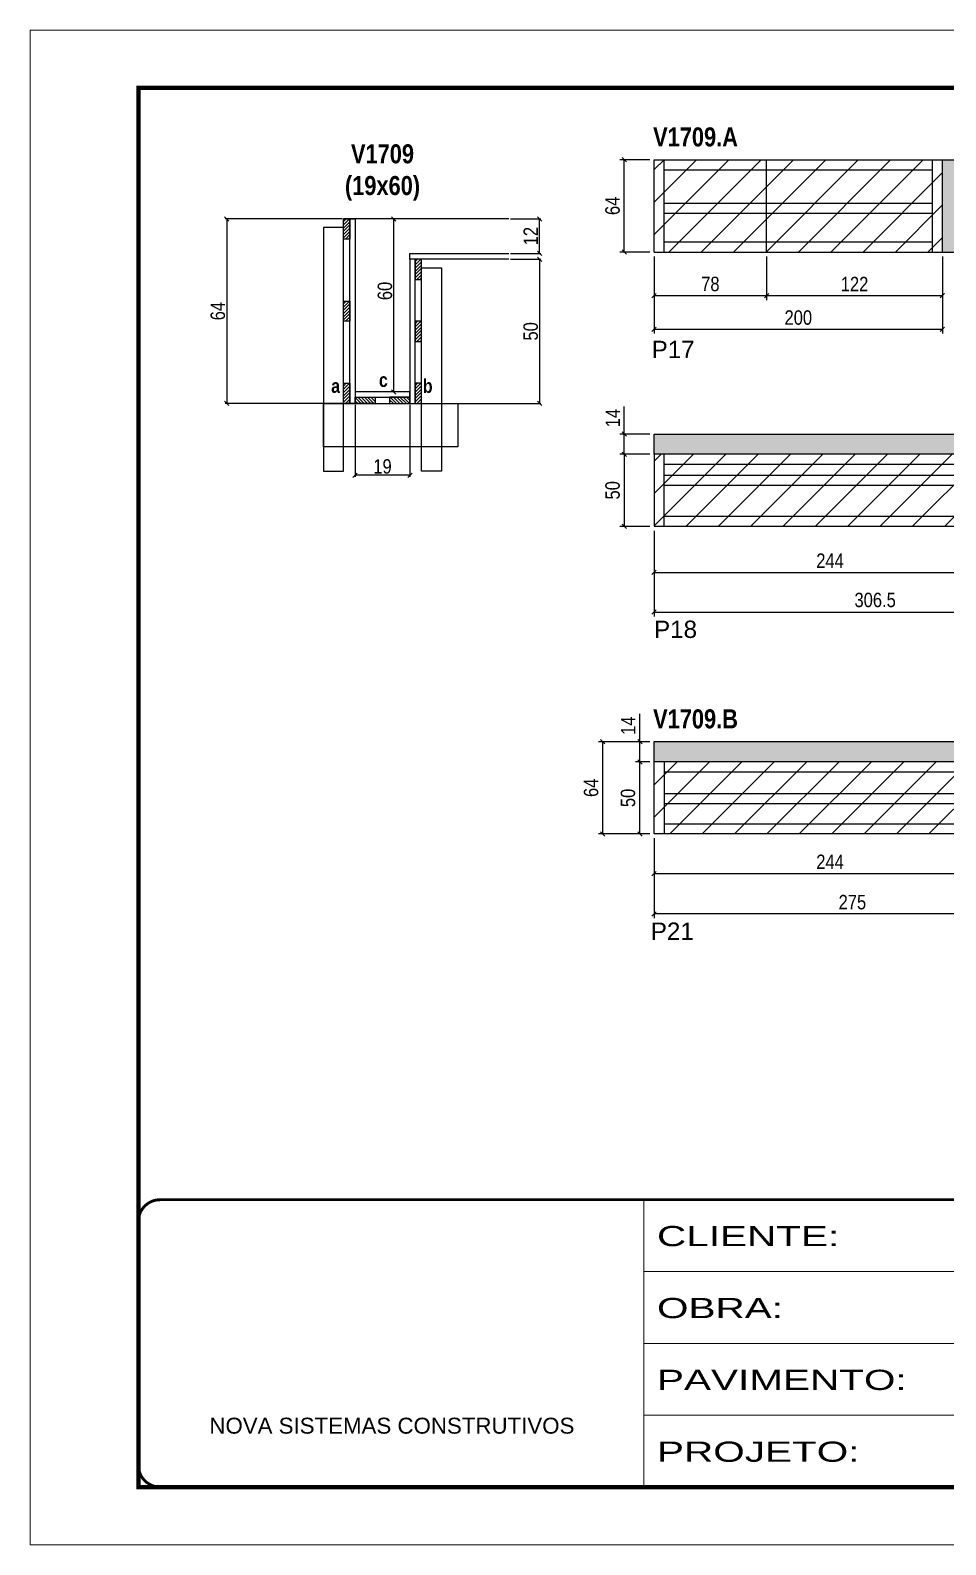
# Model space of a CAD drawing. Extents: x 3309 to 10008, y -2522 to 14608.
# Drawn here: x 4908 to 5543, y 10112 to 11162 of the extents above; entities that cross this region are included whole.
import ezdxf

# ---------------------------------------------------------------- set-up
doc = ezdxf.new("R2010")
doc.units = 0
doc.linetypes.add('CONTINUO', pattern=[0])
doc.linetypes.add('DASHED', pattern=[0.75, 0.5, -0.25])
for name, color, linetype in [('5', 5, 'Continuous'), ('COTA', 241, 'Continuous'), ('detalhes', 4, 'Continuous'), ('NOMENCLATURA', 7, 'Continuous'), ('Painéis', 200, 'Continuous'), ('SARR_2.2x7', 40, 'Continuous'), ('SARR_3.5x7', 81, 'Continuous')]:
    doc.layers.add(name, color=color, linetype=linetype)
for name, color, linetype, lineweight in [('CONCRETO', 251, 'Continuous', 25), ('Folhas', 255, 'Continuous', 9), ('Hachura', 251, 'Continuous', 9), ('SARRAFO DE PRESSAO', 251, 'DASHED', 9)]:
    doc.layers.add(name, color=color, linetype=linetype, lineweight=lineweight)
doc.styles.add('ARIAL', font='arial.ttf')
doc.styles.add('COTA TECNICA', font='techl___.ttf', dxfattribs={"height": 10})
doc.styles.add('COTA TECNICA 2X', font='techl___.ttf', dxfattribs={"height": 10})
doc.styles.get("Standard").update_dxf_attribs({"font": 'arial.ttf'})
doc.styles.add('TECNICA', font='techb___.ttf', dxfattribs={"height": 10})
doc.styles.add('Tecnologia', font='')
doc.styles.get('Tecnologia').set_extended_font_data('Forgotten Futurist')
doc.dimstyles.new('PAINEL', dxfattribs={"dimtxt": 10, "dimasz": 3, "dimexe": 3, "dimexo": 3, "dimgap": 3, "dimtad": 1, "dimdec": 1, "dimzin": 12, "dimdsep": 46, "dimtxsty": 'COTA TECNICA', "dimblk1": 'OBLIQUE', "dimblk2": 'OBLIQUE', "dimsah": 1, "dimcen": 0.9, "dimclrd": 4, "dimclre": 4, "dimclrt": 240, "dimadec": 1, "dimazin": 3, "dimtfac": 1, "dimtdec": 1, "dimtmove": 0, "dimatfit": 3, "dimfxl": 1, "dimtolj": 1, "dimtzin": 12, "dimarcsym": 0})
doc.dimstyles.new('SECAO', dxfattribs={"dimscale": 0.333333, "dimtxt": 5, "dimasz": 9, "dimexe": 3, "dimexo": 3, "dimgap": 3, "dimtad": 1, "dimdec": 1, "dimlfac": 0.5, "dimzin": 12, "dimdsep": 46, "dimtxsty": 'COTA TECNICA 2X', "dimblk1": 'OBLIQUE', "dimblk2": 'OBLIQUE', "dimsah": 1, "dimcen": 0.9, "dimclrd": 4, "dimclre": 4, "dimclrt": 240, "dimadec": 1, "dimazin": 3, "dimtfac": 1, "dimtdec": 1, "dimtmove": 0, "dimatfit": 3, "dimfxl": 1, "dimtolj": 1, "dimtzin": 12, "dimarcsym": 0})
pattern_1 = [(135, (38368.6903, -112608.7778), (-1.122532015, -1.122532015), [])]
pattern_2 = [(45, (-118387.018, -22318.1468), (-1.122532015, 1.122532015), [])]

# ---------------------------------------------------------------- blocks, each defined once
blk = doc.blocks.new('9999999999')
at = {"color": 30, "linetype": 'CONTINUO'}
for p, q in [((98564.6, 34230.2), (98564.6, 34429.4)), ((98564.6, 34379.6), (99584, 34379.6)), ((98564.6, 34329.8), (99488, 34329.8)), ((98564.6, 34280), (99488, 34280))]:
    blk.add_line(p, q, dxfattribs=at)
at = {"color": 30, "linetype": 'CONTINUO', "const_width": 2}
blk.add_lwpolyline([(99584, 34230.2), (99584, 34414.4, 0.414214), (99569, 34429.4), (98229, 34429.4, 0.414214), (98214, 34414.4), (98214, 34245.2, 0.414214), (98229, 34230.2), (99584, 34230.2)], format="xyb", dxfattribs=at)
at = {"layer": 'Folhas'}
blk.add_lwpolyline([(98139, 34190.2), (99624, 34190.2), (99624, 35240.2), (98139, 35240.2)], close=True, dxfattribs=at)
at = {"layer": 'Folhas', "color": 30, "const_width": 3}
blk.add_lwpolyline([(98214, 34230.2), (99584, 34230.2), (99584, 35200.2), (98214, 35200.2)], close=True, dxfattribs=at)
at = {"color": 7, "linetype": 'Continuous', "ltscale": 5, "style": 'ARIAL'}
blk.add_text('NOVA SISTEMAS CONSTRUTIVOS', height=11.059, dxfattribs=at).set_placement((98263.2, 34267.2))
at = {"layer": 'Folhas', "color": 7, "style": 'Tecnologia', "width": 1.5}
for s, p in [('CLIENTE:', (98573.7, 34397.2)), ('OBRA:', (98573.7, 34347.3)), ('PAVIMENTO:', (98573.7, 34297.5)), ('PROJETO:', (98573.7, 34247.7))]:
    blk.add_text(s, height=14, dxfattribs=at).set_placement(p)
blk = doc.blocks.new('_Oblique')
at = {"color": 0, "linetype": 'ByBlock', "lineweight": -2}
blk.add_line((-0.5, -0.5), (0.5, 0.5), dxfattribs=at)
blk = doc.blocks.new('*D2768')
at = {"layer": 'COTA', "color": 4, "lineweight": -2, "transparency": 16777216}
for p, q in [((5133.2, 10902.4), (5133.2, 10852.6)), ((5171.2, 10902.4), (5171.2, 10852.6)), ((5171.2, 10853.6), (5133.2, 10853.6))]:
    blk.add_line(p, q, dxfattribs=at)
at = {"layer": 'Defpoints', "color": 0, "transparency": 16777216}
for p in [(5133.2, 10903.4), (5171.2, 10903.4), (5133.2, 10853.6)]:
    blk.add_point(p, dxfattribs=at)
at = {"layer": 'COTA', "color": 4, "lineweight": -2, "transparency": 16777216, "xscale": 3, "yscale": 3, "zscale": 3, "rotation": 180}
blk.add_blockref('_Oblique', (5133.2, 10853.6), dxfattribs=at)
at = {"layer": 'COTA', "color": 4, "lineweight": -2, "transparency": 16777216, "xscale": 3, "yscale": 3, "zscale": 3}
blk.add_blockref('_Oblique', (5171.2, 10853.6), dxfattribs=at)
at = {"layer": 'COTA', "color": 240, "transparency": 16777216, "insert": (5152.2, 10859.7), "char_height": 10, "attachment_point": 5, "style": 'COTA TECNICA 2X'}
blk.add_mtext('\\A1;19', dxfattribs=at)
blk = doc.blocks.new('*D2769')
at = {"layer": 'COTA', "color": 4, "lineweight": -2, "transparency": 16777216}
for p, q in [((5124.2, 11031.4), (5043.1, 11031.4)), ((5044.1, 11031.4), (5044.1, 10903.4)), ((5124.2, 10903.4), (5043.1, 10903.4))]:
    blk.add_line(p, q, dxfattribs=at)
at = {"layer": 'Defpoints', "color": 0, "transparency": 16777216}
for p in [(5125.2, 11031.4, 0), (5044.1, 10903.4), (5125.2, 10903.4, 0)]:
    blk.add_point(p, dxfattribs=at)
at = {"layer": 'COTA', "color": 4, "lineweight": -2, "transparency": 16777216, "xscale": 3, "yscale": 3, "zscale": 3}
for p, rotation in [((5044.1, 11031.4), 90), ((5044.1, 10903.4), 270)]:
    blk.add_blockref('_Oblique', p, dxfattribs=dict(at, rotation=rotation))
at = {"layer": 'COTA', "color": 240, "transparency": 16777216, "insert": (5038, 10967.4), "char_height": 10, "attachment_point": 5, "rotation": 90, "style": 'COTA TECNICA 2X'}
blk.add_mtext('\\A1;64', dxfattribs=at)
blk = doc.blocks.new('*D2770')
at = {"layer": 'COTA', "color": 4, "lineweight": -2, "transparency": 16777216}
for p, q in [((5240.9, 11003.4), (5262.1, 11003.4)), ((5261.1, 11003.4), (5261.1, 10903.4)), ((5180.2, 10903.4), (5262.1, 10903.4))]:
    blk.add_line(p, q, dxfattribs=at)
at = {"layer": 'Defpoints', "color": 0, "transparency": 16777216}
for p in [(5239.9, 11003.4), (5179.2, 10903.4, 0), (5261.1, 10903.4)]:
    blk.add_point(p, dxfattribs=at)
at = {"layer": 'COTA', "color": 4, "lineweight": -2, "transparency": 16777216, "xscale": 3, "yscale": 3, "zscale": 3}
for p, rotation in [((5261.1, 11003.4), 90), ((5261.1, 10903.4), 270)]:
    blk.add_blockref('_Oblique', p, dxfattribs=dict(at, rotation=rotation))
at = {"layer": 'COTA', "color": 240, "transparency": 16777216, "insert": (5255, 10953.4), "char_height": 10, "attachment_point": 5, "rotation": 90, "style": 'COTA TECNICA 2X'}
blk.add_mtext('\\A1;50', dxfattribs=at)
blk = doc.blocks.new('*D2771')
at = {"layer": 'COTA', "color": 4, "lineweight": -2, "transparency": 16777216}
for p, q in [((5170.2, 11031.4), (5159, 11031.4)), ((5160, 10911.4), (5160, 11031.4)), ((5170.2, 10911.4), (5159, 10911.4))]:
    blk.add_line(p, q, dxfattribs=at)
at = {"layer": 'Defpoints', "color": 0, "transparency": 16777216}
for p in [(5160, 11031.4), (5171.2, 11031.4), (5171.2, 10911.4)]:
    blk.add_point(p, dxfattribs=at)
at = {"layer": 'COTA', "color": 4, "lineweight": -2, "transparency": 16777216, "xscale": 3, "yscale": 3, "zscale": 3}
for p, rotation in [((5160, 11031.4), 90), ((5160, 10911.4), 270)]:
    blk.add_blockref('_Oblique', p, dxfattribs=dict(at, rotation=rotation))
at = {"layer": 'COTA', "color": 240, "transparency": 16777216, "insert": (5153.9, 10981.4), "char_height": 10, "attachment_point": 5, "rotation": 90, "style": 'COTA TECNICA 2X'}
blk.add_mtext('\\A1;60', dxfattribs=at)
blk = doc.blocks.new('*D2772')
at = {"layer": 'COTA', "color": 4, "lineweight": -2, "transparency": 16777216}
for p, q in [((5240.9, 11031.4), (5262.1, 11031.4)), ((5261.1, 11007.4), (5261.1, 11031.4)), ((5240.9, 11007.4), (5262.1, 11007.4))]:
    blk.add_line(p, q, dxfattribs=at)
at = {"layer": 'Defpoints', "color": 0, "transparency": 16777216}
for p in [(5239.9, 11031.4), (5261.1, 11031.4), (5239.9, 11007.4)]:
    blk.add_point(p, dxfattribs=at)
at = {"layer": 'COTA', "color": 4, "lineweight": -2, "transparency": 16777216, "xscale": 3, "yscale": 3, "zscale": 3}
for p, rotation in [((5261.1, 11031.4), 90), ((5261.1, 11007.4), 270)]:
    blk.add_blockref('_Oblique', p, dxfattribs=dict(at, rotation=rotation))
at = {"layer": 'COTA', "color": 240, "transparency": 16777216, "insert": (5255, 11019.4), "char_height": 10, "attachment_point": 5, "rotation": 90, "style": 'COTA TECNICA 2X'}
blk.add_mtext('\\A1;12', dxfattribs=at)
blk = doc.blocks.new('*D2791')
at = {"layer": 'COTA', "color": 4, "linetype": 'ByBlock', "lineweight": -2, "transparency": 16777216}
for p, q in [((5340.6, 11005.4), (5340.6, 10951.8)), ((5540.6, 11005.4), (5540.6, 10951.8)), ((5340.6, 10954.8), (5540.6, 10954.8))]:
    blk.add_line(p, q, dxfattribs=at)
at = {"layer": 'Defpoints', "color": 0, "linetype": 'ByBlock', "transparency": 16777216}
for p in [(5340.6, 11008.4), (5540.6, 11008.4), (5540.6, 10954.8)]:
    blk.add_point(p, dxfattribs=at)
at = {"layer": 'COTA', "color": 4, "linetype": 'ByBlock', "lineweight": -2, "transparency": 16777216, "xscale": 3, "yscale": 3, "zscale": 3, "rotation": 180}
blk.add_blockref('_Oblique', (5340.6, 10954.8), dxfattribs=at)
at = {"layer": 'COTA', "color": 4, "linetype": 'ByBlock', "lineweight": -2, "transparency": 16777216, "xscale": 3, "yscale": 3, "zscale": 3}
blk.add_blockref('_Oblique', (5540.6, 10954.8), dxfattribs=at)
at = {"layer": 'COTA', "color": 240, "linetype": 'ByBlock', "transparency": 16777216, "insert": (5440.6, 10962.9), "char_height": 10, "attachment_point": 5, "style": 'COTA TECNICA'}
blk.add_mtext('\\A1;200', dxfattribs=at)
blk = doc.blocks.new('*D2792')
at = {"layer": 'COTA', "color": 4, "lineweight": -2, "transparency": 16777216}
for p, q in [((5418.6, 11005.4), (5418.6, 10975.1)), ((5540.6, 11005.4), (5540.6, 10975.1)), ((5540.6, 10978.1), (5418.6, 10978.1))]:
    blk.add_line(p, q, dxfattribs=at)
at = {"layer": 'Defpoints', "color": 0, "transparency": 16777216}
for p in [(5418.6, 11008.4), (5540.6, 11008.4), (5418.6, 10978.1)]:
    blk.add_point(p, dxfattribs=at)
at = {"layer": 'COTA', "color": 4, "lineweight": -2, "transparency": 16777216, "xscale": 3, "yscale": 3, "zscale": 3, "rotation": 180}
blk.add_blockref('_Oblique', (5418.6, 10978.1), dxfattribs=at)
at = {"layer": 'COTA', "color": 4, "lineweight": -2, "transparency": 16777216, "xscale": 3, "yscale": 3, "zscale": 3}
blk.add_blockref('_Oblique', (5540.6, 10978.1), dxfattribs=at)
at = {"layer": 'COTA', "color": 240, "transparency": 16777216, "insert": (5479.6, 10986.2), "char_height": 10, "attachment_point": 5, "style": 'COTA TECNICA'}
blk.add_mtext('\\A1;122', dxfattribs=at)
blk = doc.blocks.new('*D2793')
at = {"layer": 'COTA', "color": 4, "lineweight": -2, "transparency": 16777216}
for p, q in [((5340.6, 11005.4), (5340.6, 10975.1)), ((5418.6, 11005.4), (5418.6, 10975.1)), ((5418.6, 10978.1), (5340.6, 10978.1))]:
    blk.add_line(p, q, dxfattribs=at)
at = {"layer": 'Defpoints', "color": 0, "transparency": 16777216}
for p in [(5340.6, 11008.4), (5418.6, 11008.4), (5340.6, 10978.1)]:
    blk.add_point(p, dxfattribs=at)
at = {"layer": 'COTA', "color": 4, "lineweight": -2, "transparency": 16777216, "xscale": 3, "yscale": 3, "zscale": 3, "rotation": 180}
blk.add_blockref('_Oblique', (5340.6, 10978.1), dxfattribs=at)
at = {"layer": 'COTA', "color": 4, "lineweight": -2, "transparency": 16777216, "xscale": 3, "yscale": 3, "zscale": 3}
blk.add_blockref('_Oblique', (5418.6, 10978.1), dxfattribs=at)
at = {"layer": 'COTA', "color": 240, "transparency": 16777216, "insert": (5379.6, 10986.2), "char_height": 10, "attachment_point": 5, "style": 'COTA TECNICA'}
blk.add_mtext('\\A1;78', dxfattribs=at)
blk = doc.blocks.new('*D2780')
at = {"layer": 'COTA', "color": 4, "lineweight": -2, "transparency": 16777216}
for p, q in [((5340.6, 10815.2), (5340.6, 10755.8)), ((5647.1, 10815.2), (5647.1, 10755.8)), ((5340.6, 10758.8), (5647.1, 10758.8))]:
    blk.add_line(p, q, dxfattribs=at)
at = {"layer": 'Defpoints', "color": 0, "transparency": 16777216}
for p in [(5340.6, 10818.2), (5647.1, 10818.2), (5647.1, 10758.8)]:
    blk.add_point(p, dxfattribs=at)
at = {"layer": 'COTA', "color": 4, "lineweight": -2, "transparency": 16777216, "xscale": 3, "yscale": 3, "zscale": 3, "rotation": 180}
blk.add_blockref('_Oblique', (5340.6, 10758.8), dxfattribs=at)
at = {"layer": 'COTA', "color": 4, "lineweight": -2, "transparency": 16777216, "xscale": 3, "yscale": 3, "zscale": 3}
blk.add_blockref('_Oblique', (5647.1, 10758.8), dxfattribs=at)
at = {"layer": 'COTA', "color": 240, "transparency": 16777216, "insert": (5493.9, 10767.1), "char_height": 10, "attachment_point": 5, "style": 'COTA TECNICA'}
blk.add_mtext('\\A1;306.5', dxfattribs=at)
blk = doc.blocks.new('*D2781')
at = {"layer": 'COTA', "color": 4, "lineweight": -2, "transparency": 16777216}
for p, q in [((5340.6, 10815.2), (5340.6, 10783.3)), ((5584.6, 10815.2), (5584.6, 10783.3)), ((5340.6, 10786.3), (5584.6, 10786.3))]:
    blk.add_line(p, q, dxfattribs=at)
at = {"layer": 'Defpoints', "color": 0, "transparency": 16777216}
for p in [(5340.6, 10818.2), (5584.6, 10818.2), (5584.6, 10786.3)]:
    blk.add_point(p, dxfattribs=at)
at = {"layer": 'COTA', "color": 4, "lineweight": -2, "transparency": 16777216, "xscale": 3, "yscale": 3, "zscale": 3, "rotation": 180}
blk.add_blockref('_Oblique', (5340.6, 10786.3), dxfattribs=at)
at = {"layer": 'COTA', "color": 4, "lineweight": -2, "transparency": 16777216, "xscale": 3, "yscale": 3, "zscale": 3}
blk.add_blockref('_Oblique', (5584.6, 10786.3), dxfattribs=at)
at = {"layer": 'COTA', "color": 240, "transparency": 16777216, "insert": (5462.6, 10794.4), "char_height": 10, "attachment_point": 5, "style": 'COTA TECNICA'}
blk.add_mtext('\\A1;244', dxfattribs=at)
blk = doc.blocks.new('*D2783')
at = {"layer": 'COTA', "color": 4, "lineweight": -2, "transparency": 16777216}
for p, q in [((5337.6, 10868.2), (5316.9, 10868.2)), ((5319.9, 10868.2), (5319.9, 10818.2)), ((5337.6, 10818.2), (5316.9, 10818.2))]:
    blk.add_line(p, q, dxfattribs=at)
at = {"layer": 'Defpoints', "color": 0, "transparency": 16777216}
for p in [(5340.6, 10868.2), (5319.9, 10818.2), (5340.6, 10818.2)]:
    blk.add_point(p, dxfattribs=at)
at = {"layer": 'COTA', "color": 4, "lineweight": -2, "transparency": 16777216, "xscale": 3, "yscale": 3, "zscale": 3}
for p, rotation in [((5319.9, 10868.2), 90), ((5319.9, 10818.2), 270)]:
    blk.add_blockref('_Oblique', p, dxfattribs=dict(at, rotation=rotation))
at = {"layer": 'COTA', "color": 240, "transparency": 16777216, "insert": (5311.8, 10843.2), "char_height": 10, "attachment_point": 5, "rotation": 90, "style": 'COTA TECNICA'}
blk.add_mtext('\\A1;50', dxfattribs=at)
blk = doc.blocks.new('*D2787')
at = {"layer": 'COTA', "color": 4, "lineweight": -2, "transparency": 16777216}
for p, q in [((5337.6, 11072.4), (5316.9, 11072.4)), ((5319.9, 11008.4), (5319.9, 11072.4)), ((5337.6, 11008.4), (5316.9, 11008.4))]:
    blk.add_line(p, q, dxfattribs=at)
at = {"layer": 'Defpoints', "color": 0, "transparency": 16777216}
for p in [(5319.9, 11072.4), (5340.6, 11072.4, 0), (5340.6, 11008.4, 0)]:
    blk.add_point(p, dxfattribs=at)
at = {"layer": 'COTA', "color": 4, "lineweight": -2, "transparency": 16777216, "xscale": 3, "yscale": 3, "zscale": 3}
for p, rotation in [((5319.9, 11072.4), 90), ((5319.9, 11008.4), 270)]:
    blk.add_blockref('_Oblique', p, dxfattribs=dict(at, rotation=rotation))
at = {"layer": 'COTA', "color": 240, "transparency": 16777216, "insert": (5311.8, 11040.4), "char_height": 10, "attachment_point": 5, "rotation": 90, "style": 'COTA TECNICA'}
blk.add_mtext('\\A1;64', dxfattribs=at)
blk = doc.blocks.new('*D2765')
at = {"layer": 'COTA', "color": 4, "linetype": 'ByBlock', "lineweight": -2, "transparency": 16777216}
for p, q in [((5340.6, 10601.9), (5340.6, 10546.5)), ((5615.6, 10601.9), (5615.6, 10546.5)), ((5615.6, 10549.5), (5340.6, 10549.5))]:
    blk.add_line(p, q, dxfattribs=at)
at = {"layer": 'Defpoints', "color": 0, "linetype": 'ByBlock', "transparency": 16777216}
for p in [(5340.6, 10604.9), (5615.6, 10604.9), (5340.6, 10549.5)]:
    blk.add_point(p, dxfattribs=at)
at = {"layer": 'COTA', "color": 4, "linetype": 'ByBlock', "lineweight": -2, "transparency": 16777216, "xscale": 3, "yscale": 3, "zscale": 3, "rotation": 180}
blk.add_blockref('_Oblique', (5340.6, 10549.5), dxfattribs=at)
at = {"layer": 'COTA', "color": 4, "linetype": 'ByBlock', "lineweight": -2, "transparency": 16777216, "xscale": 3, "yscale": 3, "zscale": 3}
blk.add_blockref('_Oblique', (5615.6, 10549.5), dxfattribs=at)
at = {"layer": 'COTA', "color": 240, "linetype": 'ByBlock', "transparency": 16777216, "insert": (5478.1, 10557.6), "char_height": 10, "attachment_point": 5, "style": 'COTA TECNICA'}
blk.add_mtext('\\A1;275', dxfattribs=at)
blk = doc.blocks.new('*D2788')
at = {"layer": 'COTA', "color": 4, "lineweight": -2, "transparency": 16777216}
for p, q in [((5337.6, 10654.9), (5327.7, 10654.9)), ((5330.7, 10604.9), (5330.7, 10654.9)), ((5337.6, 10604.9), (5327.7, 10604.9))]:
    blk.add_line(p, q, dxfattribs=at)
at = {"layer": 'Defpoints', "color": 0, "transparency": 16777216}
for p in [(5330.7, 10654.9), (5340.6, 10654.9), (5340.6, 10604.9)]:
    blk.add_point(p, dxfattribs=at)
at = {"layer": 'COTA', "color": 4, "lineweight": -2, "transparency": 16777216, "xscale": 3, "yscale": 3, "zscale": 3}
for p, rotation in [((5330.7, 10654.9), 90), ((5330.7, 10604.9), 270)]:
    blk.add_blockref('_Oblique', p, dxfattribs=dict(at, rotation=rotation))
at = {"layer": 'COTA', "color": 240, "transparency": 16777216, "insert": (5322.5, 10629.9), "char_height": 10, "attachment_point": 5, "rotation": 90, "style": 'COTA TECNICA'}
blk.add_mtext('\\A1;50', dxfattribs=at)
blk = doc.blocks.new('*D2789')
at = {"layer": 'COTA', "color": 4, "lineweight": -2, "transparency": 16777216}
for p, q in [((5330.7, 10668.9), (5330.7, 10688.1)), ((5337.6, 10668.9), (5327.7, 10668.9)), ((5330.7, 10654.9), (5330.7, 10668.9)), ((5337.6, 10654.9), (5327.7, 10654.9))]:
    blk.add_line(p, q, dxfattribs=at)
at = {"layer": 'Defpoints', "color": 0, "transparency": 16777216}
for p in [(5330.7, 10668.9), (5340.6, 10668.9), (5340.6, 10654.9)]:
    blk.add_point(p, dxfattribs=at)
at = {"layer": 'COTA', "color": 4, "lineweight": -2, "transparency": 16777216, "xscale": 3, "yscale": 3, "zscale": 3}
for p, rotation in [((5330.7, 10668.9), 90), ((5330.7, 10654.9), 270)]:
    blk.add_blockref('_Oblique', p, dxfattribs=dict(at, rotation=rotation))
at = {"layer": 'COTA', "color": 240, "transparency": 16777216, "insert": (5322.6, 10680), "char_height": 10, "attachment_point": 5, "rotation": 90, "style": 'COTA TECNICA'}
blk.add_mtext('\\A1;14', dxfattribs=at)
blk = doc.blocks.new('*D2790')
at = {"layer": 'COTA', "color": 4, "lineweight": -2, "transparency": 16777216}
for p, q in [((5337.6, 10668.9), (5302, 10668.9)), ((5305, 10604.9), (5305, 10668.9)), ((5337.6, 10604.9), (5302, 10604.9))]:
    blk.add_line(p, q, dxfattribs=at)
at = {"layer": 'Defpoints', "color": 0, "transparency": 16777216}
for p in [(5305, 10668.9), (5340.6, 10668.9), (5340.6, 10604.9)]:
    blk.add_point(p, dxfattribs=at)
at = {"layer": 'COTA', "color": 4, "lineweight": -2, "transparency": 16777216, "xscale": 3, "yscale": 3, "zscale": 3}
for p, rotation in [((5305, 10668.9), 90), ((5305, 10604.9), 270)]:
    blk.add_blockref('_Oblique', p, dxfattribs=dict(at, rotation=rotation))
at = {"layer": 'COTA', "color": 240, "transparency": 16777216, "insert": (5296.9, 10636.9), "char_height": 10, "attachment_point": 5, "rotation": 90, "style": 'COTA TECNICA'}
blk.add_mtext('\\A1;64', dxfattribs=at)
blk = doc.blocks.new('*D2799')
at = {"layer": 'COTA', "color": 4, "lineweight": -2, "transparency": 16777216}
for p, q in [((5340.6, 10601.9), (5340.6, 10574.5)), ((5584.6, 10601.9), (5584.6, 10574.5)), ((5340.6, 10577.5), (5584.6, 10577.5))]:
    blk.add_line(p, q, dxfattribs=at)
at = {"layer": 'Defpoints', "color": 0, "transparency": 16777216}
for p in [(5340.6, 10604.9, 0), (5584.6, 10604.9, 0), (5584.6, 10577.5)]:
    blk.add_point(p, dxfattribs=at)
at = {"layer": 'COTA', "color": 4, "lineweight": -2, "transparency": 16777216, "xscale": 3, "yscale": 3, "zscale": 3, "rotation": 180}
blk.add_blockref('_Oblique', (5340.6, 10577.5), dxfattribs=at)
at = {"layer": 'COTA', "color": 4, "lineweight": -2, "transparency": 16777216, "xscale": 3, "yscale": 3, "zscale": 3}
blk.add_blockref('_Oblique', (5584.6, 10577.5), dxfattribs=at)
at = {"layer": 'COTA', "color": 240, "transparency": 16777216, "insert": (5462.6, 10585.6), "char_height": 10, "attachment_point": 5, "style": 'COTA TECNICA'}
blk.add_mtext('\\A1;244', dxfattribs=at)
blk = doc.blocks.new('*D2801')
at = {"layer": 'COTA', "color": 4, "lineweight": -2, "transparency": 16777216}
for p, q in [((5319.9, 10882.2), (5319.9, 10901.3)), ((5337.6, 10882.2), (5316.9, 10882.2)), ((5319.9, 10868.2), (5319.9, 10882.2)), ((5337.6, 10868.2), (5316.9, 10868.2))]:
    blk.add_line(p, q, dxfattribs=at)
at = {"layer": 'Defpoints', "color": 0, "transparency": 16777216}
for p in [(5319.9, 10882.2), (5340.6, 10882.2, 0), (5340.6, 10868.2, 0)]:
    blk.add_point(p, dxfattribs=at)
at = {"layer": 'COTA', "color": 4, "lineweight": -2, "transparency": 16777216, "xscale": 3, "yscale": 3, "zscale": 3}
for p, rotation in [((5319.9, 10882.2), 90), ((5319.9, 10868.2), 270)]:
    blk.add_blockref('_Oblique', p, dxfattribs=dict(at, rotation=rotation))
at = {"layer": 'COTA', "color": 240, "transparency": 16777216, "insert": (5311.9, 10893.3), "char_height": 10, "attachment_point": 5, "rotation": 90, "style": 'COTA TECNICA'}
blk.add_mtext('\\A1;14', dxfattribs=at)

msp = doc.modelspace()

# ---------------------------------------------------------------- hatches: boundary and pattern name
at = {"layer": 'COTA'}
h = msp.add_hatch(dxfattribs=at)
h.set_pattern_fill('AR-CONC', color=256, scale=0.03)
h.set_pattern_definition([(50, (-1634.8156, 213.56), (5.46554, -0.4781726), [0.5715, -6.2865]), (355, (-1634.8156, 213.56), (-1.0573026, 5.7317054), [0.4572, -5.0292175]), (100.451445, (-1634.36, 213.52), (4.4082374, 5.2535326), [0.4857003, -5.3427073]), (46.1842, (-1634.8156, 215.084), (8.1323712, -1.26127), [0.85725, -9.42975]), (96.63556, (-1634.138, 214.979), (7.122124, 7.4227837), [0.7285507, -8.014068]), (351.18415, (-1634.816, 215.084), (7.122124, 7.422784), [0.685799, -7.543792]), (21, (-1634.0536, 214.703), (4.5484317, -3.067956), [0.5715, -6.2865]), (326, (-1634.0536, 214.703), (1.8540609, 5.525639), [0.4572, -5.0292]), (71.451445, (-1633.6746, 214.447), (6.4024926, 2.457683), [0.4857003, -5.3426981]), (37.5, (-1634.8156, 213.5598), (0.0926581, 2.53665117), [0, -4.96824, 0, -5.1054, 0, -5.04825]), (7.5, (-1634.8156, 213.5598), (2.0045899, 3.00541724), [0, -2.91084, 0, -4.85394, 0, -1.92405]), (327.5, (-1636.5149, 213.5598), (4.06771786, -0.17186232), [0, -1.905, 0, -5.9436, 0, -7.8867]), (317.5, (-1637.277, 213.5598), (4.4438754, 0.7627947), [0, -2.4765, 0, -3.94716, 0, -5.6007])])
h.paths.add_polyline_path([(5805.61, 11038.41), (5832.61, 11038.41), (5832.61, 11060.41), (5983.61, 11060.41), (5983.61, 11038.41), (6010.61, 11038.41), (6010.61, 11060.41), (6147.61, 11060.41), (6147.61, 11072.41), (5540.61, 11072.41), (5540.61, 11008.41), (5570.61, 11008.41), (5570.61, 11060.41), (5805.61, 11060.41)])
h = msp.add_hatch(dxfattribs=at)
h.set_pattern_fill('AR-CONC', color=256, scale=0.03)
h.paths.add_polyline_path([(5677.11, 10882.22), (5340.61, 10882.22), (5340.61, 10868.22), (5647.11, 10868.22), (5647.11, 10818.22), (5677.11, 10818.22)])
h = msp.add_hatch(dxfattribs=at)
h.set_pattern_fill('AR-CONC', color=256, scale=0.03)
h.set_pattern_definition([(50, (-1633.9945, -1124.7642), (5.46554, -0.4781726), [0.5715, -6.2865]), (355, (-1633.9945, -1124.764), (-1.0573026, 5.7317054), [0.4572, -5.0292175]), (100.451445, (-1633.539, -1124.804), (4.4082374, 5.2535326), [0.4857003, -5.3427073]), (46.1842, (-1633.9945, -1123.24), (8.1323712, -1.2612698), [0.85725, -9.42975]), (96.63556, (-1633.317, -1123.345), (7.122124, 7.4227837), [0.7285507, -8.014068]), (351.18415, (-1633.9945, -1123.24), (7.122124, 7.4227837), [0.685799, -7.543792]), (21, (-1633.2325, -1123.6212), (4.5484317, -3.067956), [0.5715, -6.2865]), (326, (-1633.2325, -1123.621), (1.8540609, 5.525639), [0.4572, -5.0292]), (71.451445, (-1632.8535, -1123.877), (6.4024926, 2.457683), [0.4857003, -5.3426981]), (37.5, (-1633.9945, -1124.7642), (0.0926581, 2.53665117), [0, -4.96824, 0, -5.1054, 0, -5.04825]), (7.5, (-1633.9945, -1124.7642), (2.0045899, 3.00541724), [0, -2.91084, 0, -4.85394, 0, -1.92405]), (327.5, (-1635.6938, -1124.7642), (4.06771786, -0.17186232), [0, -1.905, 0, -5.9436, 0, -7.8867]), (317.5, (-1636.4558, -1124.7642), (4.4438754, 0.7627947), [0, -2.4765, 0, -3.94716, 0, -5.6007])])
h.paths.add_polyline_path([(6103.61, 10654.95), (6103.61, 10668.95), (5340.61, 10668.95), (5340.61, 10654.95)])
at = {"layer": 'Hachura', "linetype": 'ByBlock'}
h = msp.add_hatch(dxfattribs=at)
h.set_pattern_fill('ANSI31', color=256, scale=5)
h.paths.add_polyline_path([(5418.61, 11008.41), (5418.61, 11072.41), (5340.61, 11072.41), (5340.61, 11008.41)])
h.paths.add_polyline_path([(5418.61, 11072.41), (5418.61, 11008.41), (5540.61, 11008.41), (5540.61, 11072.41)])
h.paths.add_polyline_path([(5692.61, 11008.41), (5692.61, 11060.41), (5570.61, 11060.41), (5570.61, 11008.41)])
h.paths.add_polyline_path([(5832.61, 11008.41), (5832.61, 11038.41), (5805.61, 11038.41), (5805.61, 11060.41), (5692.61, 11060.41), (5692.61, 11008.41)])
h.paths.add_polyline_path([(6010.61, 11008.41), (6010.61, 11038.41), (5983.61, 11038.41), (5983.61, 11060.41), (5832.61, 11060.41), (5832.61, 11008.41)])
h.paths.add_polyline_path([(6147.61, 11008.41), (6147.61, 11060.41), (6010.61, 11060.41), (6010.61, 11008.41)])
h.paths.add_polyline_path([(5921.11, 10818.22), (6012.61, 10818.22), (6012.61, 10882.22), (5921.11, 10882.22)])
h.paths.add_polyline_path([(5677.11, 10882.22), (5677.11, 10818.22), (5921.11, 10818.22), (5921.11, 10882.22)])
h.paths.add_polyline_path([(5647.11, 10818.22), (5647.11, 10868.22), (5584.61, 10868.22), (5584.61, 10818.22)])
h.paths.add_polyline_path([(5584.61, 10818.22), (5584.61, 10868.22), (5340.61, 10868.22), (5340.61, 10818.22)])
h.paths.add_polyline_path([(5584.61, 10604.95), (5584.61, 10654.95), (5340.61, 10654.95), (5340.61, 10604.95)])
h.paths.add_polyline_path([(5584.61, 10604.95), (5615.61, 10604.95), (5615.61, 10654.95), (5584.61, 10654.95)])
h.paths.add_polyline_path([(5615.61, 10654.95), (5615.61, 10604.95), (5859.61, 10604.95), (5859.61, 10654.95)])
h.paths.add_polyline_path([(5859.61, 10654.95), (5859.61, 10604.95), (6103.61, 10604.95), (6103.61, 10654.95)])
at = {"layer": 'SARR_2.2x7'}
h = msp.add_hatch(dxfattribs=at)
h.set_pattern_fill('ANSI31', color=256, scale=0.5)
h.set_pattern_definition([(45, (-118387.018, -22204.1468), (-1.122532015, 1.122532015), [])])
h.paths.add_polyline_path([(5125.15, 11017.39), (5129.55, 11017.39), (5129.55, 11031.39), (5125.15, 11031.39)])
h = msp.add_hatch(dxfattribs=at)
h.set_pattern_fill('ANSI31', color=256, scale=0.5)
h.set_pattern_definition([(45, (-118387.018, -22232.1468), (-1.122532015, 1.122532015), [])])
h.paths.add_polyline_path([(5179.15, 10989.39), (5174.75, 10989.39), (5174.75, 11003.39), (5179.15, 11003.39)])
h = msp.add_hatch(dxfattribs=at)
h.set_pattern_fill('ANSI31', color=256, scale=0.5)
h.set_pattern_definition([(45, (-118387.018, -22261.1468), (-1.122532015, 1.122532015), [])])
h.paths.add_polyline_path([(5125.15, 10960.39), (5129.55, 10960.39), (5129.55, 10974.39), (5125.15, 10974.39)])
h = msp.add_hatch(dxfattribs=at)
h.set_pattern_fill('ANSI31', color=256, scale=0.5)
h.set_pattern_definition([(45, (-118387.018, -22275.1468), (-1.122532015, 1.122532015), [])])
h.paths.add_polyline_path([(5179.15, 10946.39), (5174.75, 10946.39), (5174.75, 10960.39), (5179.15, 10960.39)])
h = msp.add_hatch(dxfattribs=at)
h.set_pattern_fill('ANSI31', color=256, scale=0.5)
h.set_pattern_definition(pattern_2)
h.paths.add_polyline_path([(5125.15, 10903.39), (5129.55, 10903.39), (5129.55, 10917.39), (5125.15, 10917.39)])
h = msp.add_hatch(dxfattribs=at)
h.set_pattern_fill('ANSI31', color=256, scale=0.5)
h.set_pattern_definition(pattern_2)
h.paths.add_polyline_path([(5179.15, 10903.39), (5174.75, 10903.39), (5174.75, 10917.39), (5179.15, 10917.39)])
h = msp.add_hatch(dxfattribs=at)
h.set_pattern_fill('ANSI31', color=256, scale=0.5, angle=90)
h.set_pattern_definition(pattern_1)
h.paths.add_polyline_path([(5147.15, 10903.39), (5147.15, 10907.79), (5133.15, 10907.79), (5133.15, 10903.39)])
h = msp.add_hatch(dxfattribs=at)
h.set_pattern_fill('ANSI31', color=256, scale=0.5, angle=90)
h.set_pattern_definition(pattern_1)
h.paths.add_polyline_path([(5157.15, 10907.79), (5157.15, 10903.39), (5171.15, 10903.39), (5171.15, 10907.79)])

# ---------------------------------------------------------------- linework, layer by layer
at = {"layer": 'CONCRETO', "linetype": 'Continuous'}
msp.add_line((5239.85, 11031.39), (5125.15, 11031.39), dxfattribs=at)
at = {"layer": 'COTA'}
for p, q in [((5540.61, 11072.41, 0), (6147.61, 11072.41, 0)), ((5540.61, 11008.41, 0), (5570.61, 11008.41, 0)), ((5340.61, 10882.22, 0), (5677.11, 10882.22, 0)), ((5340.61, 10868.22, 0), (5340.61, 10882.22, 0)), ((5340.61, 10654.95, 0), (5340.61, 10668.95, 0)), ((5340.61, 10668.95, 0), (6103.61, 10668.95, 0))]:
    msp.add_line(p, q, dxfattribs=at)
at = {"layer": 'Painéis', "linetype": 'ByBlock'}
for p, q in [((5340.61, 11072.41, 0), (5540.61, 11072.41, 0)), ((5340.61, 11008.41, 0), (5340.61, 11072.41, 0)), ((5418.61, 11008.41, 0), (5418.61, 11072.41, 0)), ((5540.61, 11008.41, 0), (5540.61, 11072.41, 0)), ((5340.61, 11008.41, 0), (5540.61, 11008.41, 0)), ((5647.11, 10868.22, 0), (5340.61, 10868.22, 0)), ((5340.61, 10868.22, 0), (5340.61, 10818.22, 0)), ((5340.61, 10818.22, 0), (5647.11, 10818.22, 0)), ((6103.61, 10654.95, 0), (5340.61, 10654.95, 0)), ((5340.61, 10604.95, 0), (5340.61, 10654.95, 0)), ((6103.61, 10604.95, 0), (5340.61, 10604.95, 0))]:
    msp.add_line(p, q, dxfattribs=at)
at = {"layer": 'Painéis', "linetype": 'Continuous'}
for points in [[(5129.55, 10903.39), (5129.55, 11031.39), (5133.15, 11031.39), (5133.15, 10903.39)], [(5174.75, 10903.39), (5174.75, 11003.39), (5171.15, 11003.39), (5171.15, 10903.39)], [(5171.15, 10911.39), (5133.15, 10911.39), (5133.15, 10907.79), (5171.15, 10907.79)]]:
    msp.add_lwpolyline(points, close=True, dxfattribs=at)
at = {"layer": 'Painéis', "linetype": 'Continuous', "elevation": 0}
msp.add_lwpolyline([(5239.85, 11003.39), (5171.15, 11003.39), (5171.15, 11007.39), (5239.85, 11007.39)], dxfattribs=at)
at = {"layer": 'SARR_2.2x7', "linetype": 'Continuous'}
for p, q in [((5347.61, 11008.41, 0), (5347.61, 11072.41, 0)), ((5533.61, 11008.41, 0), (5533.61, 11072.41, 0)), ((5347.61, 11065.41, 0), (5418.61, 11065.41, 0)), ((5418.61, 11065.41, 0), (5533.61, 11065.41, 0)), ((5347.61, 11042.34, 0), (5418.61, 11042.34, 0)), ((5418.61, 11042.34, 0), (5533.61, 11042.34, 0)), ((5347.61, 11035.34, 0), (5418.61, 11035.34, 0)), ((5418.61, 11035.34, 0), (5533.61, 11035.34, 0)), ((5347.61, 11015.41, 0), (5418.61, 11015.41, 0)), ((5418.61, 11015.41, 0), (5533.61, 11015.41, 0)), ((5347.61, 10818.22, 0), (5347.61, 10868.22, 0)), ((5347.61, 10861.22, 0), (5584.61, 10861.22, 0)), ((5347.61, 10853.76, 0), (5584.61, 10853.76, 0)), ((5347.61, 10846.76, 0), (5584.61, 10846.76, 0)), ((5347.61, 10825.22, 0), (5584.61, 10825.22, 0)), ((5347.61, 10654.95, 0), (5347.61, 10604.95, 0)), ((5347.61, 10647.95, 0), (5615.61, 10647.95, 0)), ((5347.61, 10632.97, 0), (5615.61, 10632.97, 0)), ((5347.61, 10625.97, 0), (5615.61, 10625.97, 0)), ((5347.61, 10611.95, 0), (5615.61, 10611.95, 0))]:
    msp.add_line(p, q, dxfattribs=at)
at = {"layer": 'SARR_2.2x7'}
for points in [[(5129.55, 11031.39), (5129.55, 11017.39), (5125.15, 11017.39), (5125.15, 11031.39)], [(5174.75, 11003.39), (5174.75, 10989.39), (5179.15, 10989.39), (5179.15, 11003.39)], [(5129.55, 10974.39), (5129.55, 10960.39), (5125.15, 10960.39), (5125.15, 10974.39)], [(5174.75, 10960.39), (5174.75, 10946.39), (5179.15, 10946.39), (5179.15, 10960.39)], [(5129.55, 10917.39), (5129.55, 10903.39), (5125.15, 10903.39), (5125.15, 10917.39)], [(5174.75, 10917.39), (5174.75, 10903.39), (5179.15, 10903.39), (5179.15, 10917.39)], [(5133.15, 10907.79), (5147.15, 10907.79), (5147.15, 10903.39), (5133.15, 10903.39)], [(5171.15, 10907.79), (5157.15, 10907.79), (5157.15, 10903.39), (5171.15, 10903.39)]]:
    msp.add_lwpolyline(points, close=True, dxfattribs=at)
at = {"layer": 'SARR_3.5x7'}
for points in [[(5125.15, 11025.39), (5111.15, 11025.39), (5111.15, 10856.41), (5125.15, 10856.41)], [(5179.15, 10997.39), (5193.15, 10997.39), (5193.15, 10856.41), (5179.15, 10856.41)], [(5111.15, 10903.39), (5204.34, 10903.39), (5204.34, 10873.3), (5111.15, 10873.3)]]:
    msp.add_lwpolyline(points, close=True, dxfattribs=at)

# ---------------------------------------------------------------- block references
at = {"layer": 'SARRAFO DE PRESSAO', "color": 6, "linetype": 'ByBlock'}
msp.add_blockref('9999999999', (-93231.11, -24078.07), dxfattribs=at)

# ---------------------------------------------------------------- texts
at = {"layer": '5', "linetype": 'Continuous'}
for s, rotation, p in [('P17', 0.00004, (5338.88, 10934.84, 0)), ('P18', 359.99996, (5340.54, 10740.82, 0)), ('P21', 0.00004, (5338.28, 10531.51))]:
    msp.add_text(s, height=12, rotation=rotation, dxfattribs=at).set_placement(p)
at = {"layer": 'detalhes', "style": 'TECNICA'}
for s, p in [('c', (5149.7, 10914.86)), ('b', (5180.19, 10910.74)), ('a', (5116.63, 10910.75))]:
    msp.add_text(s, height=9.6, dxfattribs=at).set_placement(p)
at = {"layer": 'NOMENCLATURA', "style": 'TECNICA'}
for s, p in [('V1709.A', (5339.89, 11081.6, 0)), ('V1709.B', (5339.89, 10678.13, 0))]:
    msp.add_text(s, height=13.2, dxfattribs=at).set_placement(p)
at = {"layer": 'NOMENCLATURA', "insert": (5152.18, 11083.09), "char_height": 13.2, "attachment_point": 2, "style": 'TECNICA'}
msp.add_mtext_dynamic_manual_height_columns('V1709\\P(19x60)', width=300.2766, gutter_width=1, heights=[0], dxfattribs=at)

# ---------------------------------------------------------------- dimensions: what is measured, and where the dimension line sits
at = {"layer": 'COTA'}
for base, p1, p2, angle, dimstyle, picture, middle in [((5319.93, 11072.41), (5340.61, 11008.41, 0), (5340.61, 11072.41, 0), 90, 'PAINEL', '*D2787', (5311.83, 11040.41)), ((5044.1, 10903.39, 0), (5125.15, 11031.39), (5125.15, 10903.39), 90, 'SECAO', '*D2769', (5038, 10967.39, 0)), ((5261.07, 11031.39), (5239.85, 11007.39), (5239.85, 11031.39), 90, 'SECAO', '*D2772', (5255.01, 11019.39)), ((5261.07, 10903.39, 0), (5239.85, 11003.39), (5179.15, 10903.39), 90, 'SECAO', '*D2770', (5254.96, 10953.39, 0)), ((5418.61, 10978.1, 0), (5540.61, 11008.41, 0), (5418.61, 11008.41, 0), 180, 'PAINEL', '*D2792', (5479.61, 10986.16, 0)), ((5319.93, 10882.22), (5340.61, 10868.22, 0), (5340.61, 10882.22, 0), 90, 'PAINEL', '*D2801', (5311.85, 10893.28)), ((5319.93, 10818.22, 0), (5340.61, 10868.22, 0), (5340.61, 10818.22, 0), 90, 'PAINEL', '*D2783', (5311.82, 10843.22, 0)), ((5647.11, 10758.84, 0), (5340.61, 10818.22, 0), (5647.11, 10818.22, 0), 180, 'PAINEL', '*D2780', (5493.86, 10767.06, 0)), ((5330.66, 10668.95, 0), (5340.61, 10654.95, 0), (5340.61, 10668.95, 0), 90, 'PAINEL', '*D2789', (5322.58, 10680.01, 0)), ((5305.03, 10668.95, 0), (5340.61, 10604.95, 0), (5340.61, 10668.95, 0), 90, 'PAINEL', '*D2790', (5296.93, 10636.95, 0)), ((5330.66, 10654.95, 0), (5340.61, 10604.95, 0), (5340.61, 10654.95, 0), 90, 'PAINEL', '*D2788', (5322.55, 10629.95, 0))]:
    dim = msp.add_linear_dim(base=base, p1=p1, p2=p2, angle=angle, dimstyle=dimstyle, dxfattribs=at)
    dim.commit()
    dim.dimension.update_dxf_attribs({"geometry": picture, "text_midpoint": middle})
for base, p1, p2, angle, picture, middle in [((5159.98, 11031.39), (5171.15, 10911.39), (5171.15, 11031.39), 90, '*D2771', (5159.98, 10981.39)), ((5133.15, 10853.64), (5171.15, 10903.39), (5133.15, 10903.39), 180, '*D2768', (5152.15, 10853.64))]:
    dim = msp.add_linear_dim(base=base, p1=p1, p2=p2, angle=angle, dimstyle='SECAO', dxfattribs=at)
    dim.commit()
    dim.dimension.update_dxf_attribs({"geometry": picture, "text_midpoint": middle, "dimtype": 160})
at = {"layer": 'COTA', "linetype": 'ByBlock'}
dim = msp.add_linear_dim(base=(5540.61, 10954.79, 0), p1=(5340.61, 11008.41, 0), p2=(5540.61, 11008.41, 0), dimstyle='PAINEL', dxfattribs=at)
dim.commit()
dim.dimension.update_dxf_attribs({"geometry": '*D2791', "text_midpoint": (5440.61, 10962.89, 0)})
at = {"layer": 'COTA'}
dim = msp.add_linear_dim(base=(5340.61, 10978.1, 0), p1=(5418.61, 11008.41, 0), p2=(5340.61, 11008.41, 0), angle=180, dimstyle='PAINEL', override={"dimtmove": 1}, dxfattribs=at)
dim.commit()
dim.dimension.update_dxf_attribs({"geometry": '*D2793', "text_midpoint": (5379.61, 10986.2, 0)})
for base, p1, p2, picture, middle in [((5584.61, 10786.31, 0), (5340.61, 10818.22, 0), (5584.61, 10818.22, 0), '*D2781', (5462.61, 10794.39, 0)), ((5584.61, 10577.55, 0), (5340.61, 10604.95, 0), (5584.61, 10604.95, 0), '*D2799', (5462.61, 10585.62, 0))]:
    dim = msp.add_linear_dim(base=base, p1=p1, p2=p2, dimstyle='PAINEL', dxfattribs=at)
    dim.commit()
    dim.dimension.update_dxf_attribs({"geometry": picture, "text_midpoint": middle})
at = {"layer": 'COTA', "linetype": 'ByBlock'}
dim = msp.add_linear_dim(base=(5340.61, 10549.52, 0), p1=(5615.61, 10604.95, 0), p2=(5340.61, 10604.95, 0), angle=180, dimstyle='PAINEL', override={"dimtmove": 1}, dxfattribs=at)
dim.commit()
dim.dimension.update_dxf_attribs({"geometry": '*D2765', "text_midpoint": (5478.11, 10557.63, 0)})

doc.saveas('drawing.dxf')
